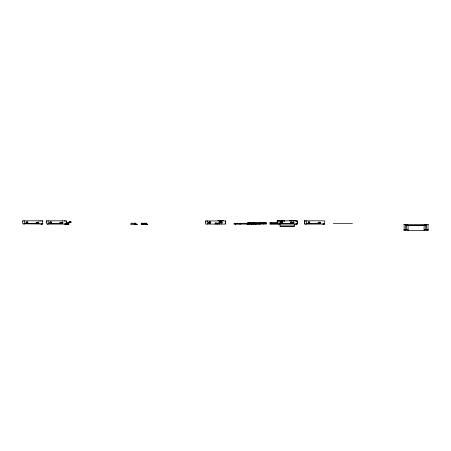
<?xml version="1.0" encoding="UTF-8"?>
<svg xmlns="http://www.w3.org/2000/svg" width="451" height="451" viewBox="0 0 451 451"><rect width="100%" height="100%" fill="white"/><g stroke="black" fill="none" stroke-linecap="round" stroke-linejoin="round"><path stroke-width="0.68" d="M22.55 223.533L22.55 220.827L42.766 220.827L42.749 223.673L41.887 224.079M277.19 223.533L277.19 220.827L297.406 220.827L297.389 223.673L296.611 224.079M42.112 224.079L42.49 224.006L23.289 223.809M65.699 224.079L66.477 223.673L66.494 220.827L46.278 220.827L46.278 223.533M323.908 224.079L324.54 223.921L324.511 223.533M64.989 224.079L65.908 224.062M323.198 224.079L323.942 224.062M296.048 224.079L296.425 224.062M41.543 224.079L41.904 224.062M296.425 224.079L296.82 224.062M219.716 222.101C217.957 223.301 223.121 223.301 221.356 222.101M293.065 223.189C294.824 221.988 289.66 221.988 291.425 223.189M217.777 220.528L220.511 220.528M220.781 220.528L223.516 220.528M289.486 220.5L292.22 220.5M292.49 220.5L295.225 220.5M304.481 220.827L324.726 220.827L324.731 224.079L304.521 224.079L304.51 220.827L304.481 223.533M69.46 221.582L70.751 221.582M65.947 221.745L66.494 221.745M219.637 221.757L221.655 221.757M280.488 221.729L282.738 221.729M297.406 221.745L296.859 221.745L297.683 221.796L297.683 223.11L296.859 223.11M225.156 221.824L225.703 221.824M281.435 221.948L281.96 221.948M26.355 222.123L27.753 222.123M50.084 222.123L51.482 222.123M209.287 222.123L210.69 222.123M219.096 222.123L221.898 222.123M308.287 222.123L309.69 222.123M208.655 222.168L210.735 222.168M219.062 222.168L221.853 222.168M280.714 222.168L282.766 222.168M290.636 222.168L293.973 222.168M292.214 222.332L293.934 222.332M25.82 222.439L27.849 222.439M35.979 222.439C39.756 221.396 39.587 224.096 36.497 223.07C36.001 221.96 38.149 222.196 38.713 222.49M49.537 222.439L51.577 222.439M59.701 222.439L63.089 222.439M66.308 222.439L69.026 222.439L69.026 224.079L47.084 224.079M208.655 222.439L210.78 222.439M218.91 222.439L222.298 222.439M277.45 222.439L269.935 222.439L269.935 224.079L297.406 224.079M280.64 222.439L282.816 222.439M290.405 222.439L293.9 222.439M308.287 222.439L309.781 222.439M317.91 222.439C321.687 221.396 321.518 224.096 318.429 223.07C317.932 221.96 320.08 222.196 320.65 222.49M215.082 222.929L217.01 222.929L217.066 224.079M131.737 223.076L132.261 223.076M134.742 223.076L135.266 223.076M143.892 223.076L144.421 223.076M145.944 223.076L146.468 223.076M65.947 223.166L66.494 223.166M247.374 223.149L266.502 223.149M68.248 223.206L67.154 223.206L67.154 224.079M208.745 223.206L210.098 223.206M217.681 223.206L219.733 223.206M225.156 223.189L225.703 223.189M270.758 223.206L277.782 223.206M281.407 223.189L282.681 223.189M290.579 223.189L293.855 223.189M249.155 223.284L260.052 223.284M262.471 223.284L264.28 223.284M26.553 223.465L27.923 223.465M36.272 223.465L39.293 223.465M50.275 223.465L51.651 223.465M59.994 223.465L63.022 223.465M208.762 223.465L210.127 223.465M249.448 223.425L252.785 223.425L252.785 223.972M281.193 223.465L282.681 223.465M290.579 223.465L293.934 223.465M307.943 223.465L309.86 223.465M318.203 223.465L320.875 223.465M38.944 223.533L24.461 223.533L24.461 220.827M42.208 223.533L42.766 223.533M62.672 223.533L48.189 223.533L48.189 220.827M65.981 223.476L68.248 223.476M135.678 223.487L134.33 223.487L134.319 224.525M141.845 223.487L142.375 223.487M293.584 223.533L279.101 223.533L279.101 220.827M296.989 223.533L297.406 223.533M320.875 223.533L306.398 223.533L306.398 220.827M249.719 223.64L254.697 223.64L254.697 223.284M258.305 223.64L260.227 223.64M66.15 223.696L68.248 223.696M130.632 223.702L133.366 223.702M133.637 223.702L136.371 223.702M333.261 223.668L352.468 223.668M65.97 223.809L68.248 223.809M217.066 223.752L215.02 223.752L215.02 224.079M277.782 223.809L270.758 223.809L270.758 222.439M66.15 223.916L68.248 223.916M23.356 223.995L24.692 223.995M40.624 223.995L41.96 223.995M47.084 223.995L48.42 223.995M64.352 223.995L65.688 223.995M247.413 223.972L260.436 223.972M277.996 223.995L279.332 223.995M295.264 223.995L296.6 223.995M305.288 223.995L306.657 223.995M322.555 223.995L323.925 223.995M135.728 224.305L137.369 224.305M146.778 224.248L147.223 224.248M130.632 224.525L137.369 224.525M403.752 224.626L428.45 224.626M407.631 225.444L413.37 225.444M414.198 225.444L418.004 225.444M418.286 225.444L421.02 225.444M421.29 225.444L424.025 225.444M405.72 225.585L426.483 225.585M280.06 225.99L294.537 225.99M403.752 229.683L408.087 229.683M424.098 229.683L428.45 229.683M403.752 230.5L428.45 230.5M428.05 224.626L428.05 229.683M427.086 229.683L427.086 230.5M426.483 224.626L426.483 229.683M425.716 229.683L425.716 225.038L425.671 225.585M425.53 225.038L425.53 225.585M425.304 225.038L425.304 225.585M425.005 225.038L425.005 225.585M424.667 225.038L424.667 225.585M424.295 225.038L424.295 225.585M424.098 225.173L424.098 230.5M422.384 225.038L422.384 225.585M408.087 225.173L408.087 230.5M407.901 225.038L407.901 225.585M407.535 225.038L407.535 225.585M407.191 225.038L407.191 225.585M406.898 225.038L406.898 225.585M406.672 225.038L406.672 225.585M406.531 225.038L406.531 225.585M406.481 225.038L406.436 229.683M405.72 224.626L405.72 229.683M405.116 229.683L405.116 230.5M404.152 224.626L404.152 229.683M296.933 220.827L296.933 221.345M296.859 220.827L296.859 221.238M295.495 220.827L295.495 221.345M294.537 224.079L294.537 226.267L280.06 226.267L280.06 224.079M293.584 220.827L293.584 221.345M291.532 220.5L291.532 221.317M290.168 220.5L290.168 221.317M284.57 221.317L284.57 220.5L278.831 220.5L278.831 221.317M284.429 220.5L284.429 221.317M283.065 220.5L283.065 221.317M282.653 220.5L282.653 221.317M282.298 221.729L282.298 222.168M280.742 220.5L280.742 221.317M277.737 220.827L277.737 221.238M277.669 220.827L277.461 222.168M277.534 221.345L277.534 222.168M270.482 222.439L270.482 224.079M265.132 222.743L265.132 223.149M264.934 222.743L264.934 223.149M263.221 222.743L263.221 224.079M261.174 222.743L261.174 223.284M259.804 222.743L259.776 224.079M259.725 223.284L259.725 223.64M259.083 223.284L259.083 223.64M256.033 223.284L256.033 224.079M255.627 223.284L255.627 224.079M254.409 223.284L254.409 223.64M254.285 222.743L254.285 223.234M254.11 222.743L254.093 223.972M253.062 224.079L253.062 223.668L233.934 223.668L233.934 224.079L266.445 224.079L266.502 222.743L247.374 222.743L247.43 224.079M252.661 222.743L252.661 223.284M252.374 222.743L252.374 223.234M251.951 223.284L251.951 223.64M251.692 223.668L251.692 224.079M251.495 223.668L251.495 224.079M251.359 223.668L251.359 224.079M250.299 222.743L250.299 223.234M250.125 223.284L250.125 223.64M249.719 223.284L249.781 224.079M249.448 223.284L249.448 224.079M248.924 222.743L248.924 223.149M248.738 222.743L248.738 224.079M248.383 222.743L248.383 223.234M247.734 223.668L247.734 224.079M246.364 223.668L246.364 224.079M240.806 223.668L240.806 224.079M240.631 223.668L240.631 224.079M239.261 223.668L239.261 224.079M238.895 223.668L238.895 224.079M236.899 223.668L236.899 224.079M235.619 223.668L235.619 224.079M235.484 223.668L235.484 224.079M235.304 223.668L235.304 224.079M234.988 223.668L234.988 224.079M221.875 220.939L221.875 224.079M219.8 224.079L219.8 223.752L217.613 223.752L217.613 224.079M219.09 223.206L219.09 223.752M218.323 223.206L218.323 223.752M215.73 222.929L215.73 223.752M207.398 220.939L207.398 224.079M206.028 220.939L206.028 221.345M205.757 221.345L205.757 222.168M147.753 224.248L141.287 224.525L141.287 223.702L147.026 223.702L147.026 224.525M145.115 223.702L145.115 224.525M143.204 223.702L143.204 224.525M142.792 223.702L142.792 224.525M142.381 223.702L142.381 223.076L141.845 223.076L141.834 223.702M141.428 223.702L141.428 224.525M135.689 223.487L135.689 224.525M135.007 223.076L135.007 223.487M70.762 222.123L70.762 221.306L69.454 221.306L69.454 222.123M68.524 222.439L68.524 224.079M68.248 222.439L68.248 224.079M66.015 220.827L66.015 221.345M64.583 220.827L64.583 221.345M62.672 220.827L62.672 221.345M46.752 220.827L46.549 222.168M42.293 220.827L42.293 221.345M40.855 220.827L40.855 221.345M38.944 220.827L38.944 221.345M23.029 220.827L23.029 221.345M60.113 222.676C62.244 225.466 64.155 220.511 60.113 222.676M225.692 220.939L205.493 220.939L205.481 224.079L225.692 224.079L225.703 220.939M71.061 222.123L69.15 222.123L69.15 222.456L71.061 222.456L71.061 222.123M305.056 221.345L305.056 220.827L305.028 221.345M50.427 223.121A0.71 0.71 0 0 0 51.493 222.506A0.71 0.71 0 0 0 50.427 221.892A0.71 0.71 0 0 0 50.427 223.121M26.705 223.121A0.71 0.71 0 0 0 27.77 222.506A0.71 0.71 0 0 0 26.705 221.892A0.71 0.71 0 0 0 26.705 223.121M308.636 223.121A0.71 0.71 0 0 0 309.702 222.506A0.71 0.71 0 0 0 308.636 221.892A0.71 0.71 0 0 0 308.636 223.121M281.345 223.121A0.71 0.71 0 0 0 282.411 222.506A0.71 0.71 0 0 0 281.345 221.892A0.71 0.71 0 0 0 281.345 223.121M209.365 223.121A0.71 0.71 0 0 0 210.431 222.506A0.71 0.71 0 0 0 209.365 221.892A0.71 0.71 0 0 0 209.365 223.121"/></g></svg>
